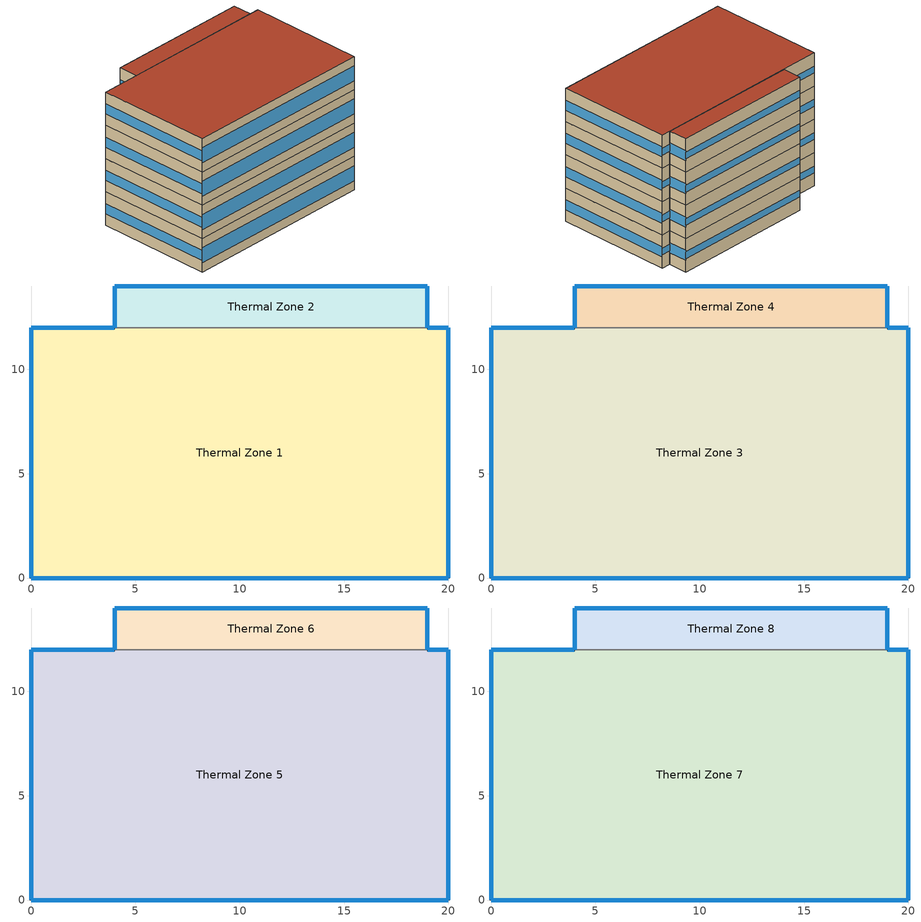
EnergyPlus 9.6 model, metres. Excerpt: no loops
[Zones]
Thermal Zone 1
 floor ground (ExtSlabCarpet): 0,0 0,12 4,12 19,12 20,12 20,0 z0
 wall outside (Ext Wall): 4,12 0,12 0,0 20,0 20,12 19,12 z0:3.5
 wall to Thermal Zone 2 (Interior Wall): 19,12 4,12 z0:3.5
 window (Ext Window): 20,0.01 20,11.99 / 0,11.99 0,0.01 z1.22:2.27; 3.99,12 0.01,12 / 19.99,12 19.01,12 z1.4:2.1; 0.01,0 19.99,0 z0.96:2.54
Thermal Zone 2
 floor ground (ExtSlabCarpet): 4,12 4,14 19,14 19,12 z0
 wall outside (Ext Wall): 19,12 19,14 4,14 4,12 z0:3.5
 window (Ext Window): 19,12.01 19,13.99 / 4,13.99 4,12.01 z1.22:2.27; 18.99,14 4.01,14 z1.4:2.1
Thermal Zone 3
 floor to Thermal Zone 1 (Interior Floor): 0,0 0,12 4,12 19,12 20,12 20,0 z3.5
 wall outside (Ext Wall): 4,12 0,12 0,0 20,0 20,12 19,12 z3.5:7
 wall to Thermal Zone 4 (Interior Wall): 19,12 4,12 z3.5:7
 window (Ext Window): 20,0.01 20,11.99 / 0,11.99 0,0.01 z4.72:5.77; 3.99,12 0.01,12 / 19.99,12 19.01,12 z4.9:5.6; 0.01,0 19.99,0 z4.46:6.04
Thermal Zone 4
 floor to Thermal Zone 2 (Interior Floor): 4,12 4,14 19,14 19,12 z3.5
 wall outside (Ext Wall): 19,12 19,14 4,14 4,12 z3.5:7
 window (Ext Window): 19,12.01 19,13.99 / 4,13.99 4,12.01 z4.72:5.77; 18.99,14 4.01,14 z4.9:5.6
Thermal Zone 5
 floor to Thermal Zone 3 (Interior Floor): 0,0 0,12 4,12 19,12 20,12 20,0 z7
 wall outside (Ext Wall): 4,12 0,12 0,0 20,0 20,12 19,12 z7:10.5
 wall to Thermal Zone 6 (Interior Wall): 19,12 4,12 z7:10.5
 window (Ext Window): 20,0.01 20,11.99 / 0,11.99 0,0.01 z8.22:9.27; 3.99,12 0.01,12 / 19.99,12 19.01,12 z8.4:9.1; 0.01,0 19.99,0 z7.96:9.54
Thermal Zone 6
 floor to Thermal Zone 4 (Interior Floor): 4,12 4,14 19,14 19,12 z7
 wall outside (Ext Wall): 19,12 19,14 4,14 4,12 z7:10.5
 window (Ext Window): 19,12.01 19,13.99 / 4,13.99 4,12.01 z8.22:9.27; 18.99,14 4.01,14 z8.4:9.1
Thermal Zone 7
 floor to Thermal Zone 5 (Interior Floor): 0,0 0,12 4,12 19,12 20,12 20,0 z10.5
 wall outside (Ext Wall): 4,12 0,12 0,0 20,0 20,12 19,12 z10.5:14
 wall to Thermal Zone 8 (Interior Wall): 19,12 4,12 z10.5:14
 window (Ext Window): 20,0.01 20,11.99 / 0,11.99 0,0.01 z11.72:12.77; 3.99,12 0.01,12 / 19.99,12 19.01,12 z11.9:12.6; 0.01,0 19.99,0 z11.46:13.04
 roof outside (Ext Roof): 20,0 20,12 19,12 4,12 0,12 0,0 z14
Thermal Zone 8
 floor to Thermal Zone 6 (Interior Floor): 4,12 4,14 19,14 19,12 z10.5
 wall outside (Ext Wall): 19,12 19,14 4,14 4,12 z10.5:14
 window (Ext Window): 19,12.01 19,13.99 / 4,13.99 4,12.01 z11.72:12.77; 18.99,14 4.01,14 z11.9:12.6
 roof outside (Ext Roof): 19,12 19,14 4,14 4,12 z14
[Building]
Building 1: North Axis {deg}=-0
[Site:Location]
Washington Dc Dulles IntL Ar: Latitude {deg}=38.98; Longitude {deg}=-77.47; Time Zone {hr}=-5; Elevation {m}=82
[SizingPeriod:DesignDay] Month=7; Day of Month=21; Day Type=SummerDesignDay; Daily Dry-Bulb Temperature Range {deltaC}=14.4; Dry-Bulb Temperature Range Modifier Type=DefaultMultipliers; Barometric Pressure {Pa}=86790; Wind Speed {m/s}=5; Wind Direction {deg}=340; Rain Indicator=No; Snow Indicator=No; Daylight Saving Time Indicator=No; Solar Model Indicator=ASHRAETau; ASHRAE Clear Sky Optical Depth for Beam Irradiance (taub)=0.339; ASHRAE Clear Sky Optical Depth for Diffuse Irradiance (taud)=2.366; Begin Environment Reset Mode=FullResetAtBeginEnvironment
Name | Maximum Dry-Bulb Temperature {C} | Humidity Condition Type | Wetbulb or DewPoint at Maximum Dry-Bulb {C} | Enthalpy at Maximum Dry-Bulb {J/kg}
SALT-LAKE-CITY-IAP Ann Clg .4% Condns DB=>MWB | 36.5 | Wetbulb | 17.1
SALT-LAKE-CITY-IAP Ann Clg .4% Condns DP=>MDB | 22.5 | Dewpoint | 15.6
SALT-LAKE-CITY-IAP Ann Clg .4% Condns Enth=>MDB | 30.8 | Enthalpy |  | 59300
SALT-LAKE-CITY-IAP Ann Clg .4% Condns WB=>MDB | 31.2 | Wetbulb | 19
[Material] Thermal Absorptance=0.9
Name | Roughness | Thickness m | Conductivity W/m-K | Density kg/m3 | Specific Heat J/kg-K | Solar Absorptance | Visible Absorptance
wall metal | Smooth | 0.15 | 45.28 | 7824 | 500 | 0.7 | 0.7
roof metal | Smooth | 0.2 | 45.28 | 7824 | 500 | 0.7 | 0.7
Wall Insulation [30]; Roof Insulation [30] | MediumRough | 0.1693 | 0.049 | 265 | 836.8 | 0.7 | 0.7
F16 Acoustic tile | MediumSmooth | 0.0191 | 0.06 | 368 | 590 | 0.3 | 0.3
M11 100mm lightweight concrete | MediumRough | 0.1016 | 0.53 | 1280 | 840 | 0.5 | 0.5
MAT-CC05 4 HW CONCRETE | Rough | 0.1016 | 1.311 | 2240 | 836.8 | 0.85 | 0.85
G01a 19mm gypsum board | MediumSmooth | 0.019 | 0.16 | 800 | 1090 | 0.4 | 0.4
[Material:AirGap]
Name | Thermal Resistance m2-K/W
F04 Wall air space resistance | 0.15
F05 Ceiling air space resistance | 0.18
[Material:NoMass]
CP02 CARPET PAD: Roughness=Smooth; Thermal Resistance m2-K/W=0.1; Thermal Absorptance=0.9; Solar Absorptance=0.8; Visible Absorptance=0.8
[WindowMaterial:SimpleGlazingSystem]
Window Material Simple Glazing System: U-Factor W/m2-K=2.2; Solar Heat Gain Coefficient=0.35
[Construction]
Ext Roof: roof metal, Roof Insulation [30]
Ext Wall: wall metal, Wall Insulation [30]
Ext Window: Window Material Simple Glazing System
ExtSlabCarpet: MAT-CC05 4 HW CONCRETE, CP02 CARPET PAD
Interior Floor: F16 Acoustic tile, F05 Ceiling air space resistance, M11 100mm lightweight concrete
Interior Wall: G01a 19mm gypsum board, F04 Wall air space resistance, G01a 19mm gypsum board
[Zone]
Thermal Zone 1; Thermal Zone 2: 0, 0, 0, 0, , 1, , , , , , Yes
Thermal Zone 3; Thermal Zone 4: 0, 0, 0, 3.5, , 1, , , , , , Yes
Thermal Zone 5; Thermal Zone 6: 0, 0, 0, 7, , 1, , , , , , Yes
Thermal Zone 7; Thermal Zone 8: 0, 0, 0, 10.5, , 1, , , , , , Yes
[AvailabilityManager:Scheduled] Schedule=Always On Discrete
VAV with Reheat 1 Availability Manager; Air Loop HVAC Outdoor Air System 1 Availability Manager
[Schedule:Constant]
Always On Discrete: Hourly Value=1
